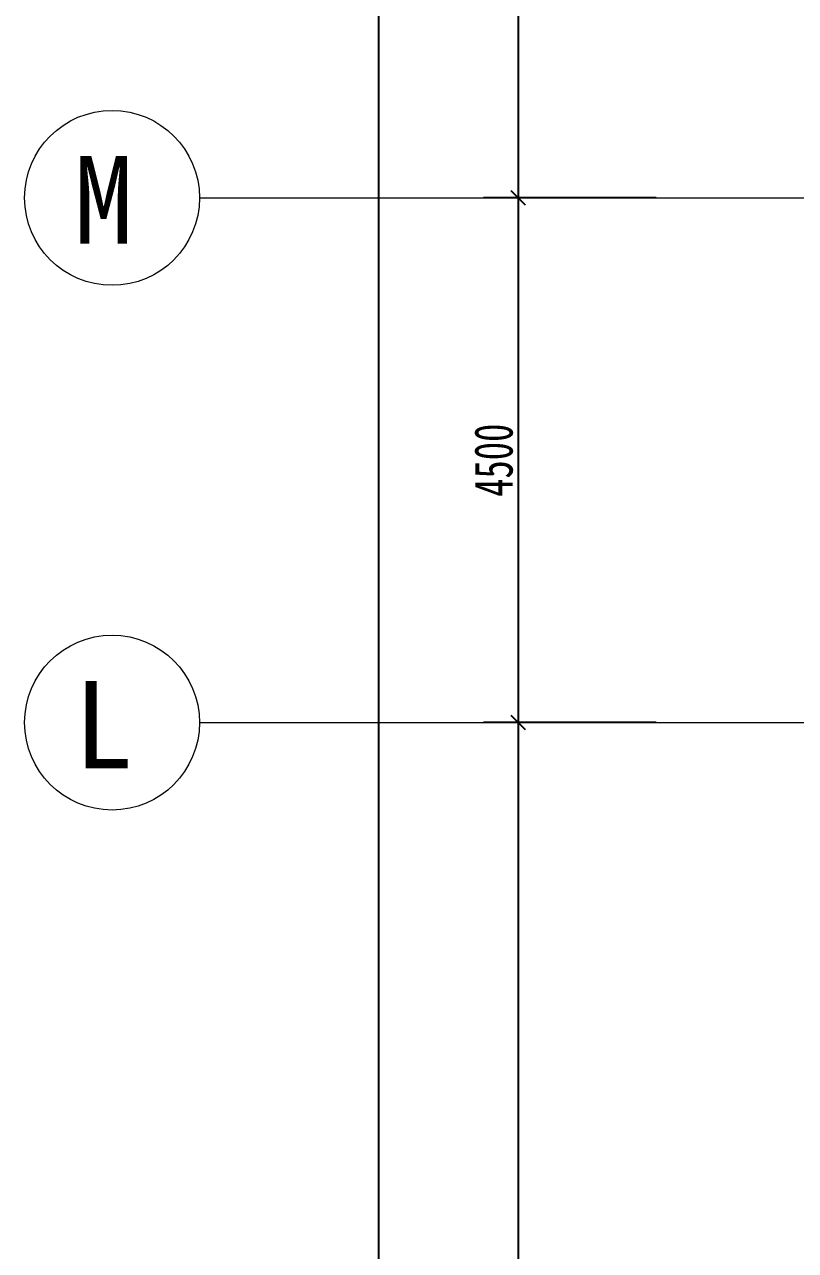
# Model space of a CAD drawing. Header units: millimetres. Extents: x 124696 to 347024, y 412631 to 564609.
# Drawn here: x 124775 to 131385, y 530575 to 541089 of the extents above; entities that cross this region are included whole.
import ezdxf

# ---------------------------------------------------------------- set-up
doc = ezdxf.new("R2010")
doc.units = ezdxf.units.MM
doc.header["$LTSCALE"] = 1500
doc.header["$MEASUREMENT"] = 0
doc.linetypes.add('二层平面图$0$轴网线_12_3_3_3 mm', pattern=[21, 12, -3, 3, -3])
doc.layers.add('0-建筑底图', color=7, linetype='Continuous')
for name, color, linetype, lineweight in [('二层平面图$0$A-ANNO-AXIS-TEXT', 7, 'Continuous', 15), ('二层平面图$0$ANNO-DIMS', 3, 'Continuous', 15), ('二层平面图$0$ANNO-DOTE-1', 10, '二层平面图$0$轴网线_12_3_3_3 mm', 15)]:
    doc.layers.add(name, color=color, linetype=linetype, lineweight=lineweight)
doc.styles.add('二层平面图$0$黑体_3', font='simhei.ttf', dxfattribs={"height": 750})
doc.styles.add('二层平面图$0$黑体_5', font='simhei.ttf', dxfattribs={"width": 0.7, "height": 330})
doc.dimstyles.new('二层平面图$0$直线_2_2mm_黑体_引线_文字在上', dxfattribs={"dimscale": 304.8, "dimtxt": 412.811453, "dimasz": 0.393701, "dimexe": 0.984252, "dimexo": 0.0625, "dimgap": 0.147638, "dimtad": 1, "dimdec": 0, "dimzin": 0, "dimdsep": 46, "dimtxsty": '二层平面图$0$黑体_5', "dimblk1": '二层平面图$0$_Oblique', "dimblk2": '二层平面图$0$_Oblique', "dimsah": 1, "dimcen": 0.09, "dimazin": 0, "dimtfac": 1, "dimtdec": 4, "dimtix": 1, "dimtmove": 0, "dimatfit": 3, "dimfxl": 3.937008, "dimfxlon": 1, "dimtvp": 1, "dimtolj": 1, "dimtzin": 0, "dimarcsym": 2})

# ---------------------------------------------------------------- blocks, each defined once
blk = doc.blocks.new('二层平面图$0$轴网 - 10mm圆_主轴号-315064-104-2F')
at = {"layer": '二层平面图$0$A-ANNO-AXIS-TEXT'}
blk.add_circle((0, 0), 5, dxfattribs=at)
blk = doc.blocks.new('二层平面图$0$_Oblique')
at = {"color": 0, "linetype": 'ByBlock', "lineweight": -2}
blk.add_line((-0.5, -0.5), (0.5, 0.5), dxfattribs=at)
blk = doc.blocks.new('*D2291')
at = {"layer": '二层平面图$0$ANNO-DIMS', "color": 0, "lineweight": -2, "transparency": 16777216}
for p, q in [((-14982, 94500), (-16463, 94500)), ((-16163, 94500), (-16163, 83250)), ((-14982, 83250), (-16463, 83250))]:
    blk.add_line(p, q, dxfattribs=at)
at = {"layer": '二层平面图$0$ANNO-DIMS', "color": 0, "lineweight": -2, "transparency": 16777216, "xscale": 120, "yscale": 120, "zscale": 120}
for p, rotation in [((-16163, 94500), 90), ((-16163, 83250), 270)]:
    blk.add_blockref('二层平面图$0$_Oblique', p, dxfattribs=dict(at, rotation=rotation))
at = {"layer": '二层平面图$0$ANNO-DIMS', "color": 0, "transparency": 16777216, "insert": (-16374, 88875), "char_height": 330, "width": 1008.03, "attachment_point": 5, "rotation": 90, "style": '二层平面图$0$黑体_5'}
blk.add_mtext('\\A1;11250', dxfattribs=at)
blk = doc.blocks.new('*D2292')
at = {"layer": '二层平面图$0$ANNO-DIMS', "color": 0, "lineweight": -2, "transparency": 16777216}
for p, q in [((-14982, 83250), (-16463, 83250)), ((-16163, 83250), (-16163, 78750)), ((-14982, 78750), (-16463, 78750))]:
    blk.add_line(p, q, dxfattribs=at)
at = {"layer": '二层平面图$0$ANNO-DIMS', "color": 0, "lineweight": -2, "transparency": 16777216, "xscale": 120, "yscale": 120, "zscale": 120}
for p, rotation in [((-16163, 83250), 90), ((-16163, 78750), 270)]:
    blk.add_blockref('二层平面图$0$_Oblique', p, dxfattribs=dict(at, rotation=rotation))
at = {"layer": '二层平面图$0$ANNO-DIMS', "color": 0, "transparency": 16777216, "insert": (-16374, 81000), "char_height": 330, "width": 806.42, "attachment_point": 5, "rotation": 90, "style": '二层平面图$0$黑体_5'}
blk.add_mtext('\\A1;4500', dxfattribs=at)
blk = doc.blocks.new('*D2293')
at = {"layer": '二层平面图$0$ANNO-DIMS', "color": 0, "lineweight": -2, "transparency": 16777216}
for p, q in [((-14982, 78750), (-16463, 78750)), ((-16163, 78750), (-16163, 67500)), ((-14982, 67500), (-16463, 67500))]:
    blk.add_line(p, q, dxfattribs=at)
at = {"layer": '二层平面图$0$ANNO-DIMS', "color": 0, "lineweight": -2, "transparency": 16777216, "xscale": 120, "yscale": 120, "zscale": 120}
for p, rotation in [((-16163, 78750), 90), ((-16163, 67500), 270)]:
    blk.add_blockref('二层平面图$0$_Oblique', p, dxfattribs=dict(at, rotation=rotation))
at = {"layer": '二层平面图$0$ANNO-DIMS', "color": 0, "transparency": 16777216, "insert": (-16374, 73125), "char_height": 330, "width": 1008.03, "attachment_point": 5, "rotation": 90, "style": '二层平面图$0$黑体_5'}
blk.add_mtext('\\A1;11250', dxfattribs=at)
blk = doc.blocks.new('*D2272')
at = {"layer": '二层平面图$0$ANNO-DIMS', "color": 0, "lineweight": -2, "transparency": 16777216}
for p, q in [((-16182, 94500), (-17663, 94500)), ((-17363, 94500), (-17363, 4500)), ((-16182, 4500), (-17663, 4500))]:
    blk.add_line(p, q, dxfattribs=at)
at = {"layer": '二层平面图$0$ANNO-DIMS', "color": 0, "lineweight": -2, "transparency": 16777216, "xscale": 120, "yscale": 120, "zscale": 120}
for p, rotation in [((-17363, 94500), 90), ((-17363, 4500), 270)]:
    blk.add_blockref('二层平面图$0$_Oblique', p, dxfattribs=dict(at, rotation=rotation))
at = {"layer": '二层平面图$0$ANNO-DIMS', "color": 0, "transparency": 16777216, "insert": (-17574, 49500), "char_height": 330, "width": 1008.03, "attachment_point": 5, "rotation": 90, "style": '二层平面图$0$黑体_5'}
blk.add_mtext('\\A1;90000', dxfattribs=at)
blk = doc.blocks.new('二层平面图')
at = {"layer": '二层平面图$0$ANNO-DOTE-1', "color": 8}
for p, q in [((-18896.2, 83250), (161528.2, 83250)), ((-18896.2, 78750), (161528.2, 78750))]:
    blk.add_line(p, q, dxfattribs=at)
at = {"layer": '二层平面图$0$A-ANNO-AXIS-TEXT', "color": 8, "xscale": 149.9999999999999, "yscale": 149.9999999999999, "zscale": 149.9999999999999, "rotation": 269.9999999999997}
for p in [(-19646.2, 83250), (-19646.2, 78750)]:
    blk.add_blockref('二层平面图$0$轴网 - 10mm圆_主轴号-315064-104-2F', p, dxfattribs=at)
at = {"layer": '二层平面图$0$A-ANNO-AXIS-TEXT', "color": 8, "char_height": 750, "width": 661.392, "attachment_point": 1, "style": '二层平面图$0$黑体_3'}
for s, insert in [('\\f黑体|b0|i0|c134|p49|;M', (-19973.3, 83607.9)), ('\\f黑体|b0|i0|c134|p49|;L', (-19973.3, 79107.9))]:
    blk.add_mtext(s, dxfattribs=dict(at, insert=insert))
at = {"layer": '二层平面图$0$ANNO-DIMS', "color": 8}
for base, p1, p2, override, picture, middle in [((-17362.6, 4500), (-16162.6, 94500), (-16162.6, 4500), {"dimpost": '<>', "dimfxl": 90000}, '*D2272', (-17574.5, 49500)), ((-16162.6, 83250), (-14962.6, 94500), (-14962.6, 83250), {"dimpost": '<>', "dimfxl": 11250}, '*D2291', (-16374.5, 88875)), ((-16162.6, 78750), (-14962.6, 83250), (-14962.6, 78750), {"dimpost": '<>', "dimfxl": 4500}, '*D2292', (-16374.5, 81000)), ((-16162.6, 67500), (-14962.6, 78750), (-14962.6, 67500), {"dimpost": '<>', "dimfxl": 11250}, '*D2293', (-16374.5, 73125))]:
    dim = blk.add_linear_dim(base=base, p1=p1, p2=p2, angle=90, dimstyle='二层平面图$0$直线_2_2mm_黑体_引线_文字在上', override=override, dxfattribs=at)
    dim.commit()
    dim.dimension.update_dxf_attribs({"geometry": picture, "text_midpoint": middle})

msp = doc.modelspace()

# ---------------------------------------------------------------- block references
at = {"layer": '0-建筑底图'}
msp.add_blockref('二层平面图', (145172, 456352), dxfattribs=at)

doc.saveas('drawing.dxf')
